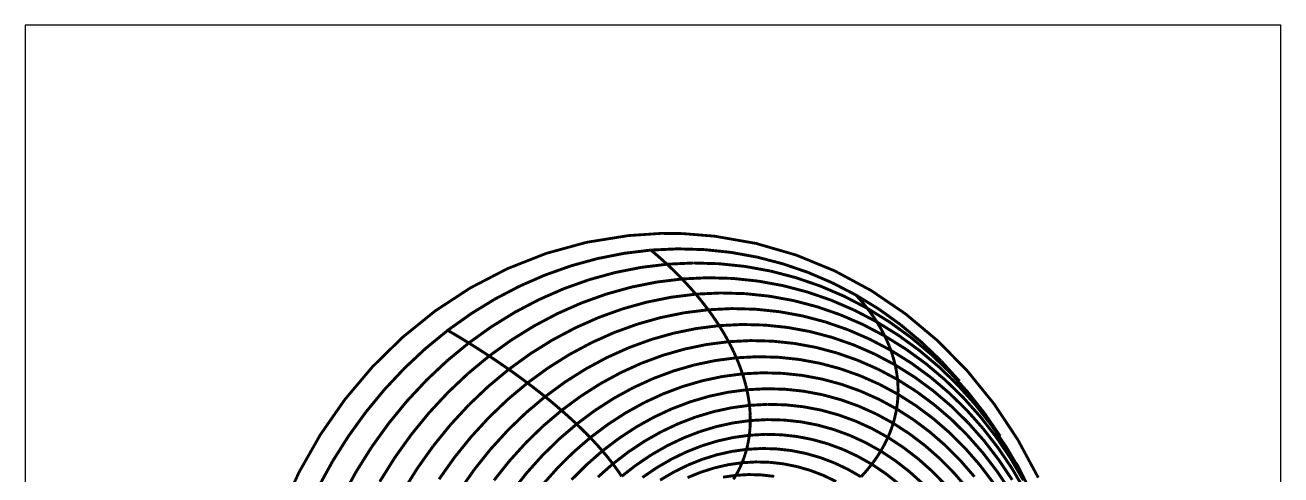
# Model space of a CAD drawing. Extents: x 0 to 153, y 0 to 163.
# Drawn here: x 0 to 152.8, y 108.3 to 163 of the extents above; entities that cross this region are included whole.
import ezdxf

# ---------------------------------------------------------------- set-up
doc = ezdxf.new("R2010")
doc.units = 0
doc.layers.get('0').update_dxf_attribs({"linetype": 'CONTINUOUS'})

msp = doc.modelspace()

# ---------------------------------------------------------------- linework, layer by layer
at = {"color": 7}
msp.add_lwpolyline([(0, 0), (152.753, 0), (152.753, 162.983), (0, 162.983), (0, 0)], close=True, dxfattribs=at)
at = {"color": 1, "const_width": 0.3387}
msp.add_lwpolyline([(123.245, 107.958), (120.738, 112.606), (117.847, 116.949), (114.594, 120.959), (111.005, 124.608), (107.107, 127.867), (102.924, 130.708), (98.4814, 133.103), (93.8043, 135.023), (88.9194, 136.44), (83.851, 137.326), (79.9317, 137.641), (78.6253, 137.65), (78.6253, 137.65), (77.3176, 137.659), (73.3915, 137.396), (68.3024, 136.579), (63.3829, 135.228), (58.6602, 133.371), (54.1609, 131.036), (49.9085, 128.253), (45.9313, 125.046), (42.2547, 121.445), (38.9047, 117.481), (35.9075, 113.177), (33.2893, 108.565), (31.0761, 103.67)], dxfattribs=at)
at = {"color": 5, "const_width": 0.3528}
for points in [[(79.3792, 135.783), (76.1189, 135.634)], [(82.6273, 135.691), (79.3792, 135.783)], [(69.6253, 134.601), (66.4214, 133.722)], [(72.8638, 135.238), (69.6253, 134.601)], [(76.1189, 135.634), (72.8638, 135.238)], [(76.1189, 135.634), (76.7884, 135.068)], [(76.7884, 135.068), (77.4418, 134.495)], [(77.4418, 134.495), (78.0824, 133.914)], [(85.8492, 135.355), (82.6273, 135.691)], [(89.0295, 134.779), (85.8492, 135.355)], [(92.1561, 133.967), (89.0295, 134.779)], [(66.4214, 133.722), (63.2643, 132.606)], [(71.7448, 132.898), (68.6181, 132.035)], [(74.9046, 133.525), (71.7448, 132.898)], [(78.0824, 133.914), (74.9046, 133.525)], [(81.2631, 134.064), (78.0824, 133.914)], [(78.0824, 133.914), (78.7065, 133.324)], [(78.7065, 133.324), (79.3157, 132.727)], [(79.3157, 132.727), (79.9084, 132.123)], [(84.4324, 133.974), (81.2631, 134.064)], [(87.5771, 133.646), (84.4324, 133.974)], [(90.6819, 133.083), (87.5771, 133.646)], [(93.7341, 132.287), (90.6819, 133.083)], [(95.2154, 132.923), (92.1561, 133.967)], [(98.1922, 131.651), (95.2154, 132.923)], [(60.1708, 131.257), (57.1542, 129.682)], [(63.2643, 132.606), (60.1708, 131.257)], [(68.6181, 132.035), (65.538, 130.941)], [(76.8174, 131.742), (73.7429, 131.129)], [(79.9084, 132.123), (76.8174, 131.742)], [(83.0019, 132.271), (79.9084, 132.123)], [(79.9084, 132.123), (80.4831, 131.513)], [(80.4831, 131.513), (81.0412, 130.897)], [(86.0859, 132.185), (83.0019, 132.271)], [(89.1452, 131.867), (86.0859, 132.185)], [(92.166, 131.317), (89.1452, 131.867)], [(95.1357, 130.542), (92.166, 131.317)], [(96.719, 131.265), (93.7341, 132.287)], [(99.6237, 130.021), (96.719, 131.265)], [(101.074, 130.16), (98.1922, 131.651)], [(57.1542, 129.682), (54.2286, 127.885)], [(65.538, 130.941), (62.5189, 129.617)], [(70.7016, 130.284), (67.7044, 129.212)], [(73.7429, 131.129), (70.7016, 130.284)], [(78.5855, 129.901), (75.6049, 129.301)], [(81.5827, 130.274), (78.5855, 129.901)], [(81.0412, 130.897), (81.5827, 130.274)], [(84.5827, 130.419), (81.5827, 130.274)], [(81.5827, 130.274), (82.1048, 129.647)], [(87.5743, 130.338), (84.5827, 130.419)], [(90.5411, 130.028), (87.5743, 130.338)], [(93.4709, 129.494), (90.5411, 130.028)], [(98.0405, 129.544), (95.1357, 130.542)], [(102.438, 128.56), (99.6237, 130.021)], [(101.074, 130.16), (101.549, 129.633)], [(103.849, 128.457), (101.074, 130.16)], [(62.5189, 129.617), (59.5753, 128.072)], [(67.7044, 129.212), (64.7679, 127.917)], [(72.6542, 128.476), (69.7495, 127.43)], [(75.6049, 129.301), (72.6542, 128.476)], [(83.0915, 128.378), (80.1949, 128.013)], [(82.1048, 129.647), (82.6079, 129.015)], [(82.6079, 129.015), (83.0915, 128.378)], [(85.9924, 128.52), (83.0915, 128.378)], [(83.0915, 128.378), (83.5561, 127.737)], [(88.8834, 128.441), (85.9924, 128.52)], [(91.7512, 128.142), (88.8834, 128.441)], [(94.5829, 127.625), (91.7512, 128.142)], [(96.351, 128.739), (93.4709, 129.494)], [(99.1676, 127.766), (96.351, 128.739)], [(100.868, 128.327), (98.0405, 129.544)], [(103.605, 126.899), (100.868, 128.327)], [(101.549, 129.633), (102.004, 129.1)], [(102.004, 129.1), (102.438, 128.56)], [(102.438, 128.56), (102.85, 128.013)], [(105.147, 126.89), (102.438, 128.56)], [(106.506, 126.548), (103.849, 128.457)], [(54.2286, 127.885), (51.4092, 125.877)], [(59.5753, 128.072), (56.72, 126.31)], [(64.7679, 127.917), (61.9044, 126.405)], [(69.7495, 127.43), (66.9011, 126.166)], [(74.4636, 126.625), (71.6552, 125.607)], [(77.3148, 127.429), (74.4636, 126.625)], [(80.1949, 128.013), (77.3148, 127.429)], [(83.5561, 127.737), (84.001, 127.094)], [(84.001, 127.094), (84.4254, 126.448)], [(97.3681, 126.892), (94.5829, 127.625)], [(100.091, 125.947), (97.3681, 126.892)], [(101.91, 126.582), (99.1676, 127.766)], [(102.85, 128.013), (103.239, 127.459)], [(103.239, 127.459), (103.605, 126.899)], [(103.605, 126.899), (103.948, 126.336)], [(106.241, 125.269), (103.605, 126.899)], [(107.739, 125.021), (105.147, 126.89)], [(51.4092, 125.877), (48.7066, 123.664)], [(51.4092, 125.877), (52.269, 125.37)], [(52.269, 125.37), (53.122, 124.859)], [(56.72, 126.31), (53.9669, 124.34)], [(61.9044, 126.405), (59.1263, 124.681)], [(66.9011, 126.166), (64.1244, 124.69)], [(71.6552, 125.607), (68.9031, 124.377)], [(78.8596, 125.524), (76.1146, 124.744)], [(81.6349, 126.092), (78.8596, 125.524)], [(84.4254, 126.448), (81.6349, 126.092)], [(87.2187, 126.587), (84.4254, 126.448)], [(84.4254, 126.448), (84.8279, 125.798)], [(84.8279, 125.798), (85.2096, 125.147)], [(85.2096, 125.147), (85.5708, 124.495)], [(90.0038, 126.512), (87.2187, 126.587)], [(92.7668, 126.223), (90.0038, 126.512)], [(95.4952, 125.723), (92.7668, 126.223)], [(98.177, 125.013), (95.4952, 125.723)], [(102.742, 124.798), (100.091, 125.947)], [(104.565, 125.192), (101.91, 126.582)], [(103.948, 126.336), (104.269, 125.767)], [(104.269, 125.767), (104.565, 125.192)], [(104.565, 125.192), (104.838, 124.613)], [(107.123, 123.602), (104.565, 125.192)], [(108.765, 123.442), (106.241, 125.269)], [(109.032, 124.445), (106.506, 126.548)], [(48.7066, 123.664), (46.1352, 121.259)], [(53.9669, 124.34), (51.3292, 122.172)], [(53.122, 124.859), (53.9669, 124.34)], [(53.9669, 124.34), (54.8033, 123.817)], [(54.8033, 123.817), (55.6313, 123.288)], [(59.1263, 124.681), (56.4487, 122.754)], [(64.1244, 124.69), (61.4317, 123.009)], [(68.9031, 124.377), (66.2203, 122.942)], [(73.4095, 123.755), (70.7595, 122.563)], [(76.1146, 124.744), (73.4095, 123.755)], [(80.2294, 123.6), (77.5931, 122.845)], [(82.8918, 124.152), (80.2294, 123.6)], [(85.5708, 124.495), (82.8918, 124.152)], [(88.2523, 124.631), (85.5708, 124.495)], [(85.5708, 124.495), (85.9084, 123.843)], [(85.9084, 123.843), (86.2252, 123.19)], [(90.9257, 124.561), (88.2523, 124.631)], [(93.5771, 124.283), (90.9257, 124.561)], [(96.1983, 123.8), (93.5771, 124.283)], [(98.7735, 123.115), (96.1983, 123.8)], [(100.802, 124.098), (98.177, 125.013)], [(103.357, 122.984), (100.802, 124.098)], [(105.31, 123.446), (102.742, 124.798)], [(104.838, 124.613), (105.087, 124.032)], [(105.087, 124.032), (105.31, 123.446)], [(109.571, 121.821), (107.123, 123.602)], [(110.206, 122.96), (107.739, 125.021)], [(111.419, 122.157), (109.032, 124.445)], [(51.3292, 122.172), (48.8199, 119.812)], [(56.4487, 122.754), (53.8826, 120.633)], [(55.6313, 123.288), (56.4487, 122.754)], [(56.4487, 122.754), (57.2548, 122.217)], [(57.2548, 122.217), (58.0513, 121.675)], [(61.4317, 123.009), (58.8352, 121.131)], [(66.2203, 122.942), (63.6171, 121.306)], [(70.7595, 122.563), (68.1743, 121.17)], [(77.5931, 122.845), (74.9984, 121.889)], [(83.9569, 122.203), (81.4105, 121.671)], [(86.5188, 122.537), (83.9569, 122.203)], [(86.2252, 123.19), (86.5188, 122.537)], [(89.0834, 122.669), (86.5188, 122.537)], [(86.5188, 122.537), (86.789, 121.885)], [(91.6411, 122.601), (89.0834, 122.669)], [(94.1779, 122.334), (91.6411, 122.601)], [(96.6844, 121.87), (94.1779, 122.334)], [(101.293, 122.232), (98.7735, 123.115)], [(103.747, 121.154), (101.293, 122.232)], [(105.831, 121.674), (103.357, 122.984)], [(105.31, 123.446), (105.508, 122.858)], [(107.783, 121.901), (105.31, 123.446)], [(105.508, 122.858), (105.683, 122.268)], [(105.683, 122.268), (105.831, 121.674)], [(111.165, 121.427), (108.765, 123.442)], [(112.535, 120.717), (110.206, 122.96)], [(113.654, 119.695), (111.419, 122.157)], [(46.1352, 121.259), (43.706, 118.671)], [(53.8826, 120.633), (51.4406, 118.327)], [(58.8352, 121.131), (56.3467, 119.063)], [(58.0513, 121.675), (58.8352, 121.131)], [(58.8352, 121.131), (59.6057, 120.583)], [(59.6057, 120.583), (60.3635, 120.031)], [(63.6171, 121.306), (61.1078, 119.479)], [(68.1743, 121.17), (65.6678, 119.584)], [(72.4546, 120.734), (69.9742, 119.386)], [(74.9984, 121.889), (72.4546, 120.734)], [(78.8899, 120.942), (76.4081, 120.019)], [(81.4105, 121.671), (78.8899, 120.942)], [(87.2613, 120.584), (84.8212, 120.263)], [(86.789, 121.885), (87.037, 121.233)], [(87.037, 121.233), (87.2613, 120.584)], [(89.7061, 120.712), (87.2613, 120.584)], [(87.2613, 120.584), (87.4628, 119.937)], [(92.1438, 120.649), (89.7061, 120.712)], [(94.5624, 120.394), (92.1438, 120.649)], [(99.1485, 121.211), (96.6844, 121.87)], [(101.56, 120.361), (99.1485, 121.211)], [(106.123, 119.889), (103.747, 121.154)], [(105.831, 121.674), (105.953, 121.08)], [(108.213, 120.177), (105.831, 121.674)], [(105.953, 121.08), (106.051, 120.485)], [(110.149, 120.171), (107.783, 121.901)], [(111.899, 119.858), (109.571, 121.821)], [(113.432, 119.235), (111.165, 121.427)], [(114.718, 118.303), (112.535, 120.717)], [(48.8199, 119.812), (46.4495, 117.275)], [(56.3467, 119.063), (53.9792, 116.814)], [(61.1078, 119.479), (58.7029, 117.467)], [(60.3635, 120.031), (61.1078, 119.479)], [(61.1078, 119.479), (61.8381, 118.925)], [(65.6678, 119.584), (63.252, 117.811)], [(69.9742, 119.386), (67.5679, 117.852)], [(76.4081, 120.019), (73.9743, 118.906)], [(79.9924, 119.049), (77.6277, 118.161)], [(82.3944, 119.751), (79.9924, 119.049)], [(84.8212, 120.263), (82.3944, 119.751)], [(87.4628, 119.937), (87.6406, 119.294)], [(87.6406, 119.294), (87.7947, 118.653)], [(96.9504, 119.947), (94.5624, 120.394)], [(99.2999, 119.315), (96.9504, 119.947)], [(101.599, 118.497), (99.2999, 119.315)], [(103.907, 119.323), (101.56, 120.361)], [(106.182, 118.103), (103.907, 119.323)], [(106.051, 120.485), (106.123, 119.889)], [(106.123, 119.889), (106.168, 119.294)], [(108.412, 118.442), (106.123, 119.889)], [(106.168, 119.294), (106.188, 118.697)], [(110.495, 118.499), (108.213, 120.177)], [(112.401, 118.261), (110.149, 120.171)], [(114.099, 117.72), (111.899, 119.858)], [(115.557, 116.876), (113.432, 119.235)], [(43.706, 118.671), (41.432, 115.912)], [(51.4406, 118.327), (49.1338, 115.846)], [(58.7029, 117.467), (56.4155, 115.28)], [(63.252, 117.811), (60.9353, 115.86)], [(61.8381, 118.925), (62.5521, 118.368)], [(62.5521, 118.368), (63.252, 117.811)], [(63.252, 117.811), (63.9339, 117.253)], [(67.5679, 117.852), (65.2487, 116.138)], [(71.603, 117.606), (69.3028, 116.127)], [(73.9743, 118.906), (71.603, 117.606)], [(77.6277, 118.161), (75.3099, 117.089)], [(83.173, 117.852), (80.8937, 117.179)], [(85.477, 118.345), (83.173, 117.852)], [(87.7947, 118.653), (85.477, 118.345)], [(90.1153, 118.777), (87.7947, 118.653)], [(87.7947, 118.653), (87.9242, 118.017)], [(87.9242, 118.017), (88.0304, 117.384)], [(92.4292, 118.717), (90.1153, 118.777)], [(94.7251, 118.473), (92.4292, 118.717)], [(96.9945, 118.045), (94.7251, 118.473)], [(99.2258, 117.439), (96.9945, 118.045)], [(103.837, 117.5), (101.599, 118.497)], [(106.005, 116.328), (103.837, 117.5)], [(106.149, 117.51), (106.09, 116.918)], [(106.182, 118.103), (106.149, 117.51)], [(106.188, 118.697), (106.182, 118.103)], [(108.372, 116.707), (106.182, 118.103)], [(110.603, 116.819), (108.412, 118.442)], [(112.666, 116.648), (110.495, 118.499)], [(114.529, 116.182), (112.401, 118.261)], [(116.16, 115.419), (114.099, 117.72)], [(116.746, 115.731), (114.718, 118.303)], [(46.4495, 117.275), (44.2295, 114.57)], [(53.9792, 116.814), (51.7426, 114.394)], [(65.2487, 116.138), (63.0259, 114.252)], [(63.9339, 117.253), (64.5996, 116.696)], [(64.5996, 116.696), (65.2487, 116.138)], [(65.2487, 116.138), (65.8798, 115.583)], [(69.3028, 116.127), (67.0856, 114.474)], [(75.3099, 117.089), (73.0497, 115.839)], [(78.6486, 116.327), (76.4494, 115.299)], [(80.8937, 117.179), (78.6486, 116.327)], [(83.742, 115.989), (81.5869, 115.346)], [(85.9208, 116.461), (83.742, 115.989)], [(88.1119, 116.756), (85.9208, 116.461)], [(88.0304, 117.384), (88.1119, 116.756)], [(90.3069, 116.876), (88.1119, 116.756)], [(88.1119, 116.756), (88.1697, 116.134)], [(88.1697, 116.134), (88.2026, 115.517)], [(92.4952, 116.818), (90.3069, 116.876)], [(94.6672, 116.585), (92.4952, 116.818)], [(96.8128, 116.178), (94.6672, 116.585)], [(98.9238, 115.6), (96.8128, 116.178)], [(101.408, 116.657), (99.2258, 117.439)], [(103.535, 115.702), (101.408, 116.657)], [(106.005, 116.328), (105.894, 115.741)], [(106.09, 116.918), (106.005, 116.328)], [(108.095, 114.988), (106.005, 116.328)], [(110.469, 115.143), (108.372, 116.707)], [(112.688, 115.029), (110.603, 116.819)], [(114.716, 114.632), (112.666, 116.648)], [(116.523, 113.944), (114.529, 116.182)], [(117.529, 114.359), (115.557, 116.876)], [(41.432, 115.912), (39.3224, 112.996)], [(44.2295, 114.57), (42.1707, 111.712)], [(49.1338, 115.846), (46.9745, 113.202)], [(51.7426, 114.394), (49.6464, 111.815)], [(56.4155, 115.28), (54.2533, 112.927)], [(60.9353, 115.86), (58.7319, 113.739)], [(67.0856, 114.474), (64.9594, 112.655)], [(65.8798, 115.583), (66.4916, 115.028)], [(66.4916, 115.028), (67.0856, 114.474)], [(67.0856, 114.474), (67.6589, 113.923)], [(70.8586, 114.417), (68.7462, 112.828)], [(73.0497, 115.839), (70.8586, 114.417)], [(76.4494, 115.299), (74.3052, 114.102)], [(79.4646, 114.53), (77.385, 113.548)], [(81.5869, 115.346), (79.4646, 114.53)], [(86.148, 114.625), (84.0962, 114.176)], [(88.2124, 114.908), (86.148, 114.625)], [(88.2124, 114.908), (88.1973, 114.304)], [(88.2026, 115.517), (88.2124, 114.908)], [(90.2794, 115.022), (88.2124, 114.908)], [(92.341, 114.967), (90.2794, 115.022)], [(94.3875, 114.747), (92.341, 114.967)], [(96.4103, 114.358), (94.3875, 114.747)], [(100.99, 114.851), (98.9238, 115.6)], [(103.002, 113.938), (100.99, 114.851)], [(105.595, 114.578), (103.535, 115.702)], [(105.595, 114.578), (105.406, 114.002)], [(105.757, 115.159), (105.595, 114.578)], [(107.579, 113.293), (105.595, 114.578)], [(105.894, 115.741), (105.757, 115.159)], [(110.094, 113.483), (108.095, 114.988)], [(112.466, 113.418), (110.469, 115.143)], [(114.657, 113.08), (112.688, 115.029)], [(116.639, 112.462), (114.716, 114.632)], [(118.074, 112.965), (116.16, 115.419)], [(118.609, 113.009), (116.746, 115.731)], [(39.3224, 112.996), (37.3874, 109.936)], [(46.9745, 113.202), (44.9711, 110.407)], [(54.2533, 112.927), (52.2277, 110.422)], [(58.7319, 113.739), (56.6498, 111.458)], [(63.0259, 114.252), (60.9106, 112.201)], [(67.6589, 113.923), (68.2128, 113.374)], [(68.2128, 113.374), (68.7462, 112.828)], [(74.3052, 114.102), (72.2256, 112.737)], [(77.385, 113.548), (75.3565, 112.402)], [(82.0663, 113.561), (80.0682, 112.784)], [(84.0962, 114.176), (82.0663, 113.561)], [(88.0939, 113.12), (86.1579, 112.852)], [(88.0939, 113.12), (88.0071, 112.54)], [(88.1574, 113.709), (88.0939, 113.12)], [(90.0342, 113.229), (88.0939, 113.12)], [(88.1973, 114.304), (88.1574, 113.709)], [(91.9688, 113.178), (90.0342, 113.229)], [(93.8886, 112.968), (91.9688, 113.178)], [(95.7862, 112.6), (93.8886, 112.968)], [(98.3989, 113.807), (96.4103, 114.358)], [(100.346, 113.094), (98.3989, 113.807)], [(102.242, 112.223), (100.346, 113.094)], [(104.951, 112.864), (103.002, 113.938)], [(104.951, 112.864), (104.685, 112.303)], [(105.191, 113.43), (104.951, 112.864)], [(106.83, 111.635), (104.951, 112.864)], [(105.406, 114.002), (105.191, 113.43)], [(109.48, 111.85), (107.579, 113.293)], [(111.999, 111.824), (110.094, 113.483)], [(114.351, 111.538), (112.466, 113.418)], [(116.503, 110.982), (114.657, 113.08)], [(118.374, 111.558), (116.523, 113.944)], [(119.344, 111.697), (117.529, 114.359)], [(119.834, 110.37), (118.074, 112.965)], [(42.1707, 111.712), (40.2816, 108.712)], [(49.6464, 111.815), (47.7037, 109.091)], [(56.6498, 111.458), (54.6985, 109.029)], [(60.9106, 112.201), (58.9125, 109.996)], [(64.9594, 112.655), (62.9363, 110.677)], [(68.7462, 112.828), (66.7219, 111.079)], [(68.7462, 112.828), (69.2587, 112.285)], [(69.2587, 112.285), (69.7509, 111.748)], [(69.7509, 111.748), (70.2194, 111.213)], [(72.2256, 112.737), (70.2194, 111.213)], [(75.3565, 112.402), (73.3915, 111.097)], [(78.1085, 111.847), (76.2, 110.756)], [(80.0682, 112.784), (78.1085, 111.847)], [(82.3295, 111.84), (80.4541, 111.1)], [(84.2328, 112.425), (82.3295, 111.84)], [(86.1579, 112.852), (84.2328, 112.425)], [(87.7605, 111.406), (85.9511, 111.153)], [(87.7605, 111.406), (87.6004, 110.853)], [(87.8953, 111.968), (87.7605, 111.406)], [(89.5724, 111.51), (87.7605, 111.406)], [(88.0071, 112.54), (87.8953, 111.968)], [(91.379, 111.461), (89.5724, 111.51)], [(93.1746, 111.263), (91.379, 111.461)], [(97.6535, 112.074), (95.7862, 112.6)], [(99.4805, 111.398), (97.6535, 112.074)], [(101.261, 110.57), (99.4805, 111.398)], [(104.079, 111.199), (102.242, 112.223)], [(104.395, 111.748), (104.079, 111.199)], [(104.685, 112.303), (104.395, 111.748)], [(108.628, 110.257), (106.83, 111.635)], [(111.289, 110.26), (109.48, 111.85)], [(113.797, 110.017), (111.999, 111.824)], [(116.119, 109.514), (114.351, 111.538)], [(118.423, 110.148), (116.639, 112.462)], [(120.077, 109.033), (118.374, 111.558)], [(120.992, 108.904), (119.344, 111.697)], [(37.3874, 109.936), (35.6376, 106.744)], [(44.9711, 110.407), (43.1327, 107.474)], [(52.2277, 110.422), (50.3495, 107.772)], [(58.9125, 109.996), (57.0399, 107.647)], [(62.9363, 110.677), (61.0263, 108.552)], [(66.7219, 111.079), (64.794, 109.178)], [(70.2194, 111.213), (68.2985, 109.536)], [(70.2194, 111.213), (70.667, 110.684)], [(70.667, 110.684), (71.0928, 110.161)], [(71.0928, 110.161), (71.4954, 109.641)], [(73.3915, 111.097), (71.4954, 109.641)], [(76.2, 110.756), (74.3493, 109.511)], [(78.6183, 110.21), (76.8269, 109.172)], [(80.4541, 111.1), (78.6183, 110.21)], [(82.375, 110.192), (80.6235, 109.492)], [(84.1527, 110.748), (82.375, 110.192)], [(85.9511, 111.153), (84.1527, 110.748)], [(87.4187, 110.31), (87.212, 109.779)], [(88.8986, 109.877), (87.212, 109.779)], [(87.6004, 110.853), (87.4187, 110.31)], [(90.5813, 109.831), (88.8986, 109.877)], [(92.25, 109.642), (90.5813, 109.831)], [(94.9484, 110.913), (93.1746, 111.263)], [(96.6929, 110.415), (94.9484, 110.913)], [(98.4003, 109.773), (96.6929, 110.415)], [(102.986, 109.597), (101.261, 110.57)], [(103.375, 110.123), (102.986, 109.597)], [(103.739, 110.658), (103.375, 110.123)], [(104.079, 111.199), (103.739, 110.658)], [(105.85, 110.028), (104.079, 111.199)], [(107.546, 108.713), (105.85, 110.028)], [(110.341, 108.734), (108.628, 110.257)], [(112.998, 108.526), (111.289, 110.26)], [(115.484, 108.07), (113.797, 110.017)], [(118.219, 108.742), (116.503, 110.982)], [(120.064, 107.698), (118.423, 110.148)], [(121.434, 107.644), (119.834, 110.37)], [(40.2816, 108.712), (38.5727, 105.584)], [(47.7037, 109.091), (45.9204, 106.232)], [(54.6985, 109.029), (52.8891, 106.46)], [(61.0263, 108.552), (59.2349, 106.287)], [(64.794, 109.178), (62.9737, 107.134)], [(68.2985, 109.536), (66.4697, 107.714)], [(71.4954, 109.641), (69.6793, 108.038)], [(71.4954, 109.641), (71.8742, 109.128)], [(71.8742, 109.128), (72.2313, 108.622)], [(72.2313, 108.622), (72.5632, 108.124)], [(74.3493, 109.511), (72.5632, 108.124)], [(76.8269, 109.172), (75.0905, 107.99)], [(78.9079, 108.647), (77.2365, 107.664)], [(80.6235, 109.492), (78.9079, 108.647)], [(82.2029, 108.631), (80.5737, 107.969)], [(83.8563, 109.154), (82.2029, 108.631)], [(85.5292, 109.538), (83.8563, 109.154)], [(87.212, 109.779), (85.5292, 109.538)], [(86.7322, 108.747), (86.4567, 108.248)], [(88.0195, 108.34), (86.4567, 108.248)], [(86.983, 109.258), (86.7322, 108.747)], [(87.212, 109.779), (86.983, 109.258)], [(89.578, 108.296), (88.0195, 108.34)], [(91.1257, 108.118), (89.578, 108.296)], [(93.901, 109.311), (92.25, 109.642)], [(95.5255, 108.841), (93.901, 109.311)], [(97.1158, 108.234), (95.5255, 108.841)], [(100.065, 108.989), (98.4003, 109.773)], [(101.679, 108.066), (100.065, 108.989)], [(102.137, 108.567), (101.679, 108.066)], [(102.573, 109.077), (102.137, 108.567)], [(102.986, 109.597), (102.573, 109.077)], [(104.648, 108.482), (102.986, 109.597)], [(106.241, 107.231), (104.648, 108.482)], [(109.161, 107.261), (107.546, 108.713)], [(111.96, 107.076), (110.341, 108.734)], [(114.601, 106.659), (112.998, 108.526)], [(117.76, 107.355), (116.119, 109.514)], [(119.797, 106.373), (118.219, 108.742)], [(121.623, 106.382), (120.077, 109.033)], [(120.559, 109.737), (120.789, 109.321)], [(120.789, 109.321), (120.992, 108.904)], [(120.992, 108.904), (121.167, 108.485)], [(122.466, 105.988), (120.992, 108.904)], [(121.167, 108.485), (121.314, 108.064)], [(86.4567, 108.248), (84.8981, 108.022)], [(86.4567, 108.248), (86.1603, 107.761)], [(98.6649, 107.491), (97.1158, 108.234)]]:
    msp.add_lwpolyline(points, dxfattribs=at)

doc.saveas('drawing.dxf')
